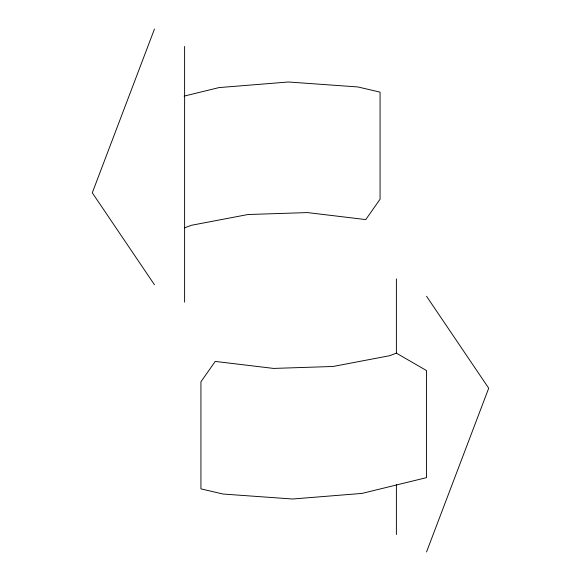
<?xml version="1.0" encoding="UTF-8"?>
<svg xmlns="http://www.w3.org/2000/svg" width="581" height="581" viewBox="0 0 581 581"><rect width="100%" height="100%" fill="white"/><g stroke="black" fill="none" stroke-linecap="round" stroke-linejoin="round"><path stroke-width="0.87" d="M154.466 29.05L92.285 192.798L154.466 284.748M426.534 551.95L488.715 388.202L426.534 296.252M184.613 227.839L191.302 225.305L247.905 214.527L307.414 212.581L365.769 219.582L380.068 199.203L380.068 92.139L357.94 86.961L288.394 81.994L218.993 87.593L184.112 96.119M396.387 353.161L389.698 355.695L333.095 366.473L273.586 368.419L215.231 361.418L200.932 381.797L200.932 488.861L223.06 494.039L292.606 499.006L362.007 493.407L426.534 477.633L426.534 370.569L396.387 353.161L396.387 278.844M396.387 484.699L396.387 534.542M184.613 46.458L184.613 302.156"/></g></svg>
